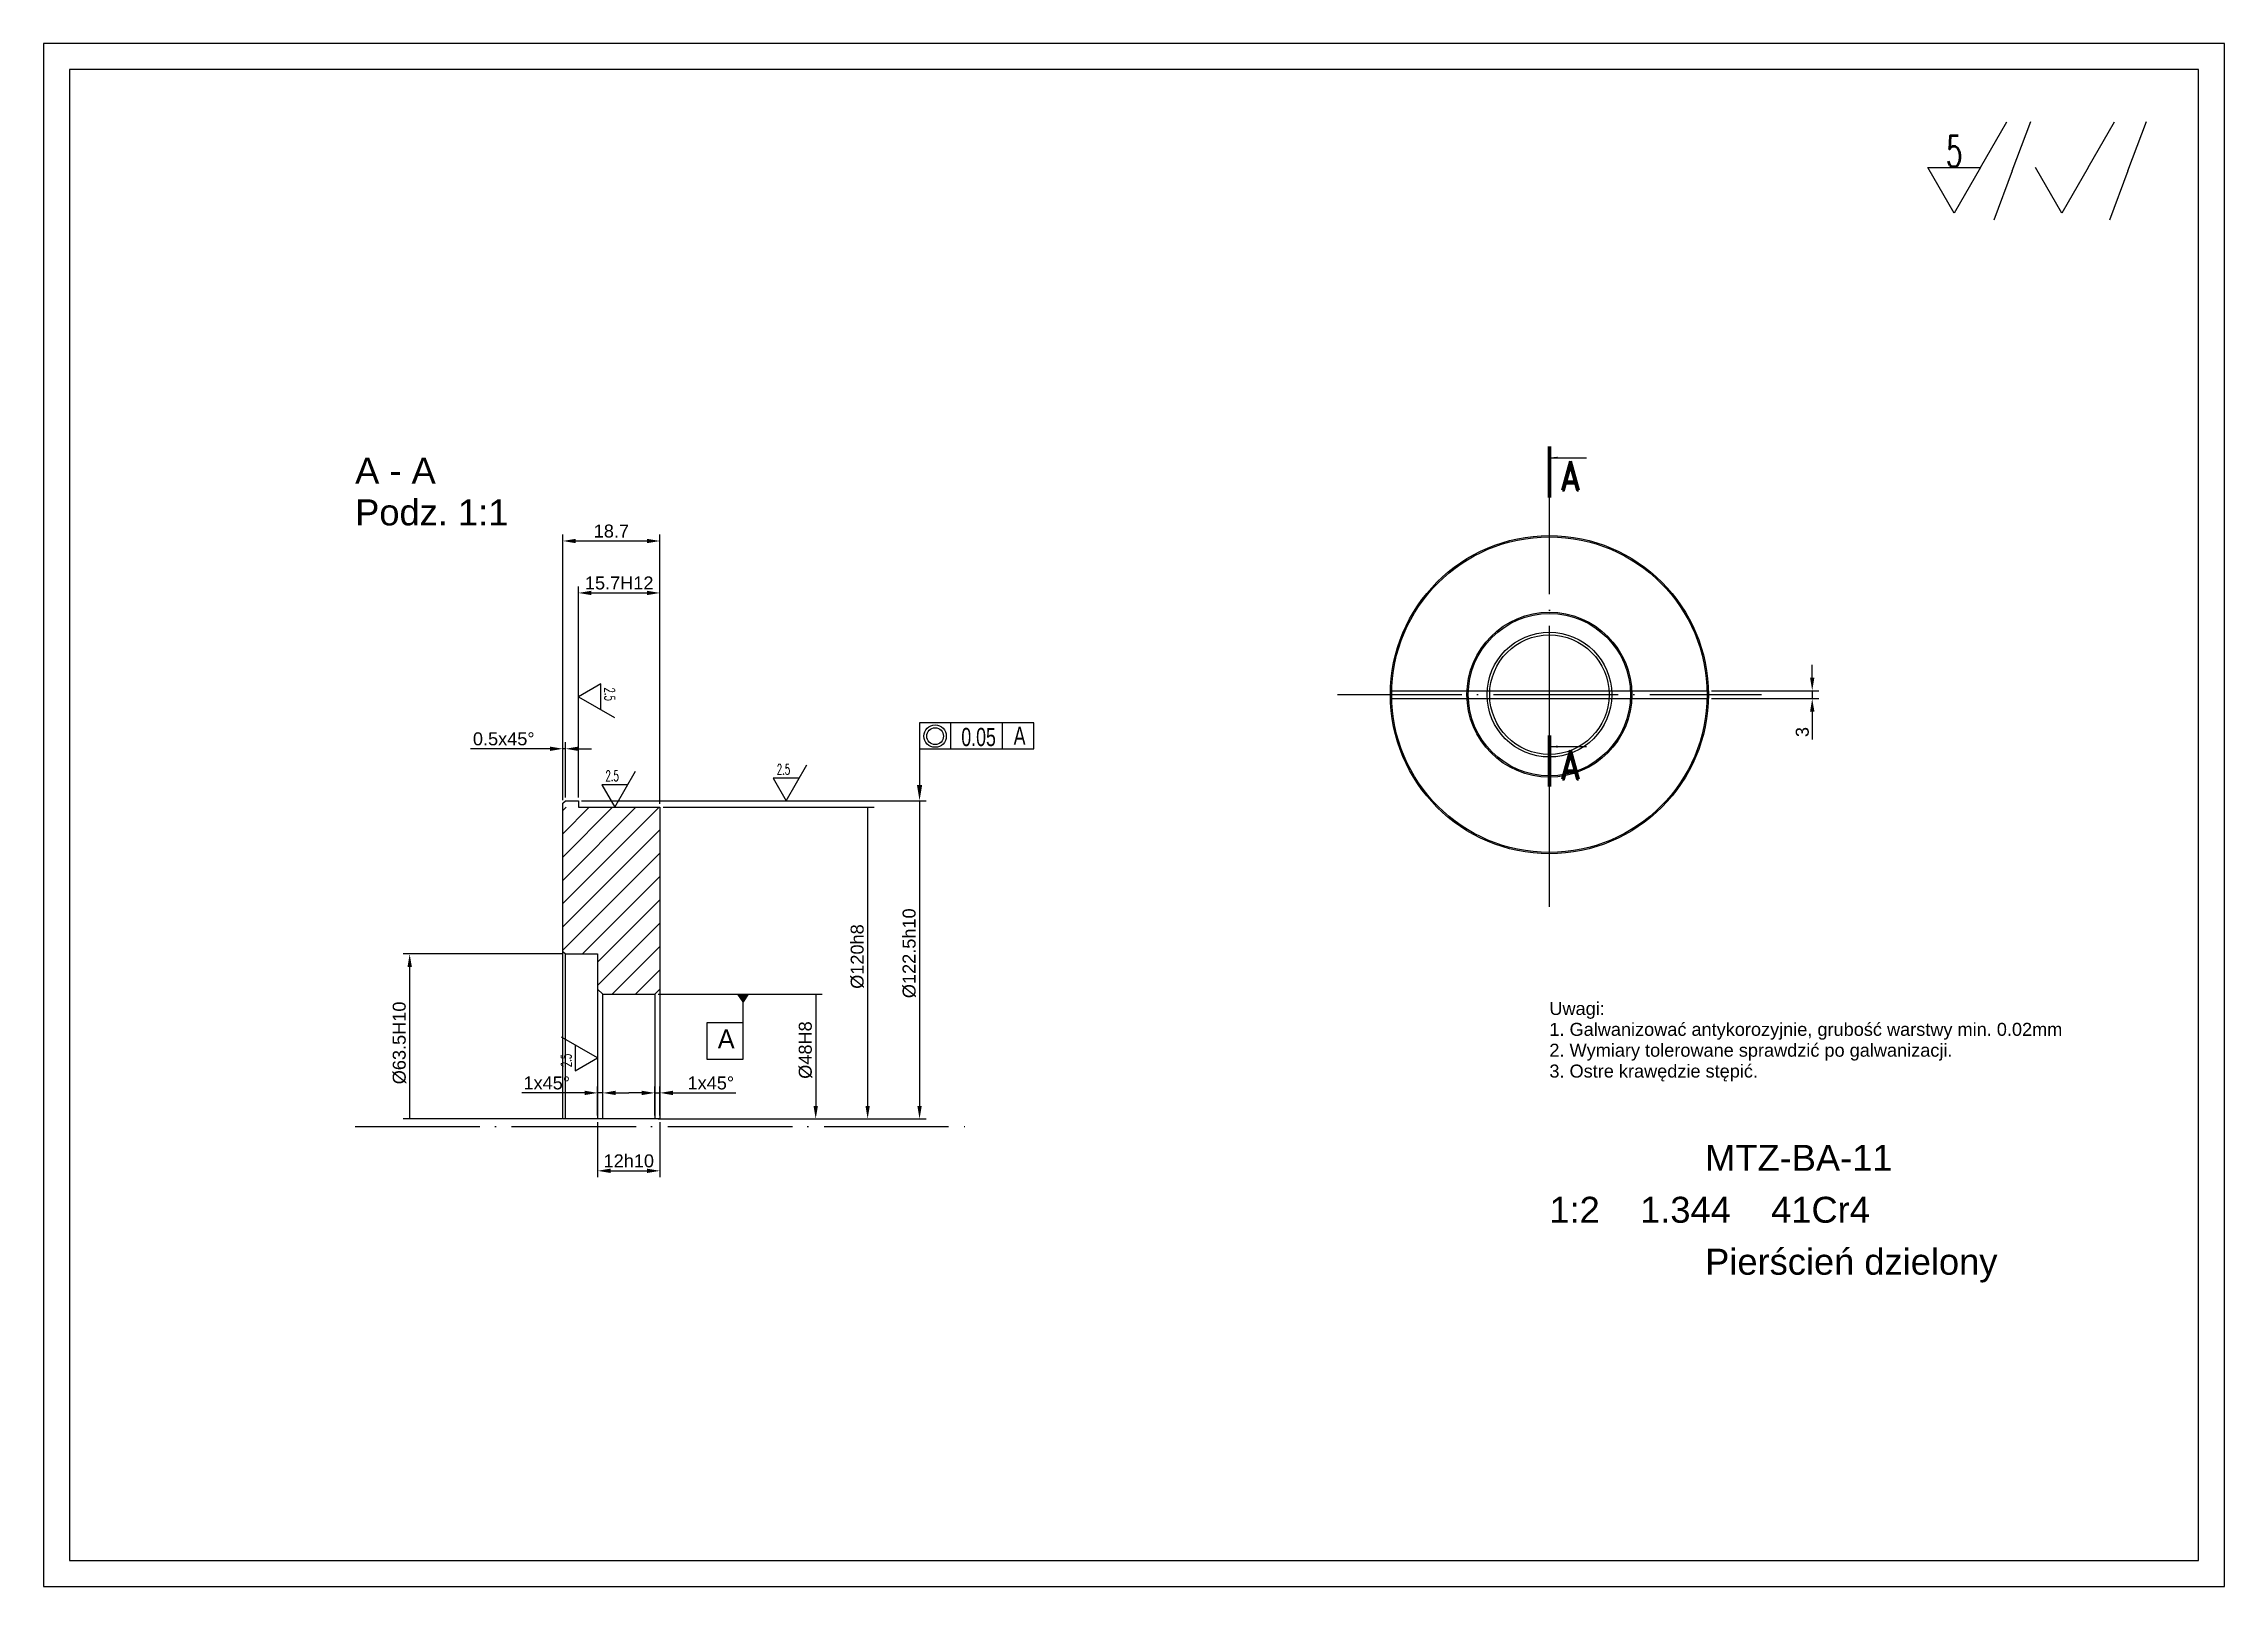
# Model space of a CAD drawing. Header units: millimetres. Extents: x 0 to 420, y 0 to 297.
import ezdxf
from ezdxf.enums import TextEntityAlignment as Align

# ---------------------------------------------------------------- set-up
doc = ezdxf.new("R2010")
doc.units = ezdxf.units.MM
doc.linetypes.add('ACAD_ISO04W100', pattern=[30, 24, -3, 0, -3])
for name, color, linetype in [('1', 7, 'ACAD_ISO04W100'), ('2', 3, 'Continuous'), ('3', 2, 'Continuous'), ('GR', 92, 'Continuous')]:
    doc.layers.add(name, color=color, linetype=linetype)
doc.styles.add('ROMAND', font='romand', dxfattribs={"width": 0.8})
doc.styles.add('ROMANS', font='ROMANS', dxfattribs={"width": 0.6})
doc.styles.get("Standard").update_dxf_attribs({"font": 'arial.ttf'})
doc.styles.add('STANDART', font='txt')
doc.dimstyles.new('ISO-25', dxfattribs={"dimtxt": 2.5, "dimasz": 2.5, "dimexe": 1.25, "dimexo": 0.625, "dimtad": 1, "dimtxsty": 'Standard', "dimcen": 2.5, "dimadec": 0, "dimazin": 0, "dimtfac": 1, "dimtmove": 0, "dimatfit": 3, "dimfxl": 1, "dimarcsym": 0})

# ---------------------------------------------------------------- blocks, each defined once
blk = doc.blocks.new('*D1')
at = {"layer": '3', "color": 0, "lineweight": -2, "transparency": 16777216}
for p, q in [((340.62, 174.92), (340.62, 177.42)), ((321.25, 172.42), (341.88, 172.42)), ((340.62, 172.42), (340.62, 170.92)), ((321.25, 170.92), (341.88, 170.92)), ((340.62, 168.42), (340.62, 163.03))]:
    blk.add_line(p, q, dxfattribs=at)
at = {"layer": '3', "color": 0, "transparency": 16777216}
for points in [[(340.21, 174.92), (341.04, 174.92), (340.62, 172.42)], [(340.21, 168.42), (341.04, 168.42), (340.62, 170.92)]]:
    blk.add_solid(points, dxfattribs=at)
at = {"layer": 'Defpoints', "color": 0, "transparency": 16777216}
for p in [(320.62, 172.42), (320.62, 170.92), (340.62, 170.92)]:
    blk.add_point(p, dxfattribs=at)
at = {"layer": '3', "color": 0, "transparency": 16777216, "insert": (338.72, 164.47), "char_height": 2.5, "attachment_point": 5, "rotation": 90}
blk.add_mtext('3', dxfattribs=at)
blk = doc.blocks.new('*D3')
at = {"layer": '3', "color": 0, "lineweight": -2, "transparency": 16777216}
for p, q in [((99.88, 121.75), (69.25, 121.75)), ((70.5, 90), (70.5, 119.25)), ((99.88, 90), (69.25, 90))]:
    blk.add_line(p, q, dxfattribs=at)
at = {"layer": '3', "color": 0, "transparency": 16777216}
blk.add_solid([(70.08, 119.25), (70.92, 119.25), (70.5, 121.75)], dxfattribs=at)
at = {"layer": 'Defpoints', "color": 0, "transparency": 16777216}
for p in [(70.5, 121.75), (100.5, 121.75), (100.5, 90)]:
    blk.add_point(p, dxfattribs=at)
at = {"layer": '3', "color": 0, "transparency": 16777216, "insert": (68.53, 104.62), "char_height": 2.5, "attachment_point": 5, "rotation": 90}
blk.add_mtext('%%c63.5H10', dxfattribs=at)
blk = doc.blocks.new('_None')
blk = doc.blocks.new('*D4')
at = {"layer": '3', "color": 0, "lineweight": -2, "transparency": 16777216}
for p, q in [((118.33, 114), (149.95, 114)), ((148.7, 114), (148.7, 92.5)), ((118.33, 90), (149.95, 90))]:
    blk.add_line(p, q, dxfattribs=at)
at = {"layer": '3', "color": 0, "transparency": 16777216}
blk.add_solid([(148.28, 92.5), (149.12, 92.5), (148.7, 90)], dxfattribs=at)
at = {"layer": 'Defpoints', "color": 0, "transparency": 16777216}
for p in [(117.7, 114), (117.7, 90), (148.7, 90)]:
    blk.add_point(p, dxfattribs=at)
at = {"layer": '3', "color": 0, "transparency": 16777216, "insert": (146.73, 103.25), "char_height": 2.5, "attachment_point": 5, "rotation": 90}
blk.add_mtext('%%c48H8', dxfattribs=at)
blk = doc.blocks.new('*D5')
at = {"layer": '3', "color": 0, "lineweight": -2, "transparency": 16777216}
for p, q in [((119.33, 150), (159.95, 150)), ((158.7, 150), (158.7, 92.5)), ((119.33, 90), (159.95, 90))]:
    blk.add_line(p, q, dxfattribs=at)
at = {"layer": '3', "color": 0, "transparency": 16777216}
blk.add_solid([(158.28, 92.5), (159.12, 92.5), (158.7, 90)], dxfattribs=at)
at = {"layer": 'Defpoints', "color": 0, "transparency": 16777216}
for p in [(118.7, 150), (118.7, 90), (158.7, 90)]:
    blk.add_point(p, dxfattribs=at)
at = {"layer": '3', "color": 0, "transparency": 16777216, "insert": (156.73, 121.25), "char_height": 2.5, "attachment_point": 5, "rotation": 90}
blk.add_mtext('%%c120h8', dxfattribs=at)
blk = doc.blocks.new('*D6')
at = {"layer": '3', "color": 0, "lineweight": -2, "transparency": 16777216}
for p, q in [((103.62, 151.25), (169.95, 151.25)), ((168.7, 151.25), (168.7, 92.5)), ((119.33, 90), (169.95, 90))]:
    blk.add_line(p, q, dxfattribs=at)
at = {"layer": '3', "color": 0, "transparency": 16777216}
blk.add_solid([(168.28, 92.5), (169.12, 92.5), (168.7, 90)], dxfattribs=at)
at = {"layer": 'Defpoints', "color": 0, "transparency": 16777216}
for p in [(103, 151.25), (118.7, 90), (168.7, 90)]:
    blk.add_point(p, dxfattribs=at)
at = {"layer": '3', "color": 0, "transparency": 16777216, "insert": (166.73, 121.88), "char_height": 2.5, "attachment_point": 5, "rotation": 90}
blk.add_mtext('%%c122.5h10', dxfattribs=at)
blk = doc.blocks.new('*D7')
at = {"layer": '3', "color": 0, "lineweight": -2, "transparency": 16777216}
for p, q in [((106.7, 89.38), (106.7, 78.75)), ((118.7, 89.38), (118.7, 78.75)), ((109.2, 80), (116.2, 80))]:
    blk.add_line(p, q, dxfattribs=at)
at = {"layer": '3', "color": 0, "transparency": 16777216}
for points in [[(109.2, 80.42), (109.2, 79.58), (106.7, 80)], [(116.2, 80.42), (116.2, 79.58), (118.7, 80)]]:
    blk.add_solid(points, dxfattribs=at)
at = {"layer": 'Defpoints', "color": 0, "transparency": 16777216}
for p in [(106.7, 90), (118.7, 90), (118.7, 80)]:
    blk.add_point(p, dxfattribs=at)
at = {"layer": '3', "color": 0, "transparency": 16777216, "insert": (112.7, 81.9), "char_height": 2.5, "attachment_point": 5}
blk.add_mtext('12h10', dxfattribs=at)
blk = doc.blocks.new('*D8')
at = {"layer": '3', "color": 0, "lineweight": -2, "transparency": 16777216}
for p, q in [((100, 151.38), (100, 202.5)), ((118.7, 150.62), (118.7, 202.5)), ((102.5, 201.25), (116.2, 201.25))]:
    blk.add_line(p, q, dxfattribs=at)
at = {"layer": '3', "color": 0, "transparency": 16777216}
for points in [[(102.5, 201.67), (102.5, 200.83), (100, 201.25)], [(116.2, 201.67), (116.2, 200.83), (118.7, 201.25)]]:
    blk.add_solid(points, dxfattribs=at)
at = {"layer": 'Defpoints', "color": 0, "transparency": 16777216}
for p in [(118.7, 201.25), (100, 150.75), (118.7, 150)]:
    blk.add_point(p, dxfattribs=at)
at = {"layer": '3', "color": 0, "transparency": 16777216, "insert": (109.35, 203.15), "char_height": 2.5, "attachment_point": 5}
blk.add_mtext('18.7', dxfattribs=at)
blk = doc.blocks.new('*D9')
at = {"layer": '3', "color": 0, "lineweight": -2, "transparency": 16777216}
for p, q in [((103, 151.88), (103, 192.5)), ((105.5, 191.25), (116.2, 191.25)), ((118.7, 150.62), (118.7, 192.5))]:
    blk.add_line(p, q, dxfattribs=at)
at = {"layer": '3', "color": 0, "transparency": 16777216}
for points in [[(105.5, 191.67), (105.5, 190.83), (103, 191.25)], [(116.2, 191.67), (116.2, 190.83), (118.7, 191.25)]]:
    blk.add_solid(points, dxfattribs=at)
at = {"layer": 'Defpoints', "color": 0, "transparency": 16777216}
for p in [(118.7, 191.25), (103, 151.25), (118.7, 150)]:
    blk.add_point(p, dxfattribs=at)
at = {"layer": '3', "color": 0, "transparency": 16777216, "insert": (110.85, 193.15), "char_height": 2.5, "attachment_point": 5}
blk.add_mtext('15.7H12', dxfattribs=at)
blk = doc.blocks.new('*D10')
at = {"layer": '3', "color": 0, "lineweight": -2, "transparency": 16777216}
for p, q in [((97.5, 161.25), (82.24, 161.25)), ((100, 151.38), (100, 162.5)), ((100.5, 161.25), (100, 161.25)), ((100.5, 151.88), (100.5, 162.5)), ((103, 161.25), (105.5, 161.25))]:
    blk.add_line(p, q, dxfattribs=at)
at = {"layer": '3', "color": 0, "transparency": 16777216}
for points in [[(97.5, 161.67), (97.5, 160.83), (100, 161.25)], [(103, 161.67), (103, 160.83), (100.5, 161.25)]]:
    blk.add_solid(points, dxfattribs=at)
at = {"layer": 'Defpoints', "color": 0, "transparency": 16777216}
for p in [(100, 161.25), (100.5, 151.25), (100, 150.75)]:
    blk.add_point(p, dxfattribs=at)
at = {"layer": '3', "color": 0, "transparency": 16777216, "insert": (88.62, 163.15), "char_height": 2.5, "attachment_point": 5}
blk.add_mtext('0.5x45%%d', dxfattribs=at)
blk = doc.blocks.new('*D11')
at = {"layer": '3', "color": 0, "lineweight": -2, "transparency": 16777216}
for p, q in [((104.2, 95), (92.09, 95)), ((106.7, 90.62), (106.7, 96.25)), ((107.7, 95), (106.7, 95)), ((107.7, 90.62), (107.7, 96.25)), ((110.2, 95), (112.7, 95))]:
    blk.add_line(p, q, dxfattribs=at)
at = {"layer": '3', "color": 0, "transparency": 16777216}
for points in [[(104.2, 95.42), (104.2, 94.58), (106.7, 95)], [(110.2, 95.42), (110.2, 94.58), (107.7, 95)]]:
    blk.add_solid(points, dxfattribs=at)
at = {"layer": 'Defpoints', "color": 0, "transparency": 16777216}
for p in [(106.7, 95), (106.7, 90), (107.7, 90)]:
    blk.add_point(p, dxfattribs=at)
at = {"layer": '3', "color": 0, "transparency": 16777216, "insert": (96.9, 96.9), "char_height": 2.5, "attachment_point": 5}
blk.add_mtext('1x45%%d', dxfattribs=at)
blk = doc.blocks.new('*D12')
at = {"layer": '3', "color": 0, "lineweight": -2, "transparency": 16777216}
for p, q in [((115.2, 95), (112.7, 95)), ((117.7, 90.62), (117.7, 96.25)), ((117.7, 95), (118.7, 95)), ((118.7, 90.62), (118.7, 96.25)), ((121.2, 95), (133.31, 95))]:
    blk.add_line(p, q, dxfattribs=at)
at = {"layer": '3', "color": 0, "transparency": 16777216}
for points in [[(115.2, 95.42), (115.2, 94.58), (117.7, 95)], [(121.2, 95.42), (121.2, 94.58), (118.7, 95)]]:
    blk.add_solid(points, dxfattribs=at)
at = {"layer": 'Defpoints', "color": 0, "transparency": 16777216}
for p in [(118.7, 95), (117.7, 90), (118.7, 90)]:
    blk.add_point(p, dxfattribs=at)
at = {"layer": '3', "color": 0, "transparency": 16777216, "insert": (128.5, 96.9), "char_height": 2.5, "attachment_point": 5}
blk.add_mtext('1x45%%d', dxfattribs=at)
blk = doc.blocks.new('strz')
at = {"layer": 'GR', "color": 2}
blk.add_solid([(-0.29, -2.3), (0.27, -2.31), (0, 0)], dxfattribs=at)
blk = doc.blocks.new('a2')
blk.add_line((0, -3.08), (10.18, -3.08))
at = {"const_width": 1}
blk.add_lwpolyline([(0, 0), (0, -14.1)], dxfattribs=at)
at = {"rotation": 90}
blk.add_blockref('strz', (0, -3.08), dxfattribs=at)
at = {"style": 'ROMAND', "width": 0.8}
blk.add_text('A', height=8, dxfattribs=at).set_placement((3.08, -12.04))
blk = doc.blocks.new('przekr')
blk.add_blockref('a2', (0, 3.08))
blk = doc.blocks.new('tol_wym_005')
for p, q in [((-0.01, 14.99), (-0.01, 9.99)), ((21.99, 14.99), (-0.01, 14.99)), ((-0.01, 14.99), (-0.01, 2.99)), ((5.99, 14.99), (5.99, 9.99)), ((15.99, 9.99), (15.99, 14.99)), ((21.99, 9.99), (21.99, 14.99)), ((-0.01, 9.99), (21.99, 9.99))]:
    blk.add_line(p, q)
for radius in [2.15, 1.61]:
    blk.add_circle((3, 12.43), radius)
at = {"color": 0, "linetype": 'ByBlock'}
blk.add_solid([(0.5, 3), (-0.5, 3), (0, 0)], dxfattribs=at)
at = {"layer": 'Defpoints', "color": 0, "linetype": 'ByBlock'}
for p in [(-0.03, 14.9), (21.98, 14.9)]:
    blk.add_point(p, dxfattribs=at)
at = {"width": 0.7}
for s, p in [('0.05', (11.37, 10.52)), ('A', (19.27, 10.76))]:
    blk.add_text(s, height=3.5, dxfattribs=at).set_placement(p, align=Align.CENTER)
blk = doc.blocks.new('blok_tol_wym005')
blk.add_blockref('tol_wym_005', (0, 0))
blk = doc.blocks.new('*X18')
at = {"color": 0}
for p, q in [((154.51, 105.99), (156.49, 105.99)), ((154.51, 105.98), (156.49, 105.98)), ((154.52, 105.97), (156.48, 105.97)), ((154.53, 105.96), (156.47, 105.96)), ((154.53, 105.95), (156.47, 105.95)), ((154.54, 105.94), (156.46, 105.94)), ((154.55, 105.93), (156.45, 105.93)), ((154.55, 105.92), (156.45, 105.92)), ((154.56, 105.91), (156.44, 105.91)), ((154.57, 105.9), (156.43, 105.9)), ((154.57, 105.89), (156.43, 105.89)), ((154.58, 105.88), (156.42, 105.88)), ((154.59, 105.87), (156.41, 105.87)), ((154.59, 105.86), (156.41, 105.86)), ((154.6, 105.85), (156.4, 105.85)), ((154.61, 105.84), (156.39, 105.84)), ((154.61, 105.83), (156.39, 105.83)), ((154.62, 105.82), (156.38, 105.82)), ((154.63, 105.81), (156.37, 105.81)), ((154.63, 105.8), (156.37, 105.8)), ((154.64, 105.79), (156.36, 105.79)), ((154.65, 105.78), (156.35, 105.78)), ((154.65, 105.77), (156.35, 105.77)), ((154.66, 105.76), (156.34, 105.76)), ((154.67, 105.75), (156.33, 105.75)), ((154.67, 105.74), (156.33, 105.74)), ((154.68, 105.73), (156.32, 105.73)), ((154.69, 105.72), (156.31, 105.72)), ((154.69, 105.71), (156.31, 105.71)), ((154.7, 105.7), (156.3, 105.7)), ((154.71, 105.69), (156.29, 105.69)), ((154.71, 105.68), (156.29, 105.68)), ((154.72, 105.67), (156.28, 105.67)), ((154.73, 105.66), (156.27, 105.66)), ((154.73, 105.65), (156.27, 105.65)), ((154.74, 105.64), (156.26, 105.64)), ((154.75, 105.63), (156.25, 105.63)), ((154.75, 105.62), (156.25, 105.62)), ((154.76, 105.61), (156.24, 105.61)), ((154.77, 105.6), (156.23, 105.6)), ((154.77, 105.59), (156.23, 105.59)), ((154.78, 105.58), (156.22, 105.58)), ((154.79, 105.57), (156.21, 105.57)), ((154.79, 105.56), (156.21, 105.56)), ((154.8, 105.55), (156.2, 105.55)), ((154.81, 105.54), (156.19, 105.54)), ((154.81, 105.53), (156.19, 105.53)), ((154.82, 105.52), (156.18, 105.52)), ((154.83, 105.51), (156.17, 105.51)), ((154.83, 105.5), (156.17, 105.5)), ((154.84, 105.49), (156.16, 105.49)), ((154.85, 105.48), (156.15, 105.48)), ((154.85, 105.47), (156.15, 105.47)), ((154.86, 105.46), (156.14, 105.46)), ((154.87, 105.45), (156.13, 105.45)), ((154.87, 105.44), (156.13, 105.44)), ((154.88, 105.43), (156.12, 105.43)), ((154.89, 105.42), (156.11, 105.42)), ((154.89, 105.41), (156.11, 105.41)), ((154.9, 105.4), (156.1, 105.4)), ((154.91, 105.39), (156.09, 105.39)), ((154.91, 105.38), (156.09, 105.38)), ((154.92, 105.37), (156.08, 105.37)), ((154.93, 105.36), (156.07, 105.36)), ((154.93, 105.35), (156.07, 105.35)), ((154.94, 105.34), (156.06, 105.34)), ((154.95, 105.33), (156.05, 105.33)), ((154.95, 105.32), (156.05, 105.32)), ((154.96, 105.31), (156.04, 105.31)), ((154.97, 105.3), (156.03, 105.3)), ((154.97, 105.29), (156.03, 105.29)), ((154.98, 105.28), (156.02, 105.28)), ((154.99, 105.27), (156.01, 105.27)), ((154.99, 105.26), (156.01, 105.26)), ((155, 105.25), (156, 105.25)), ((155.01, 105.24), (155.99, 105.24)), ((155.01, 105.23), (155.99, 105.23)), ((155.02, 105.22), (155.98, 105.22)), ((155.03, 105.21), (155.97, 105.21)), ((155.03, 105.2), (155.97, 105.2)), ((155.04, 105.19), (155.96, 105.19)), ((155.05, 105.18), (155.95, 105.18)), ((155.05, 105.17), (155.95, 105.17)), ((155.06, 105.16), (155.94, 105.16)), ((155.07, 105.15), (155.93, 105.15)), ((155.07, 105.14), (155.93, 105.14)), ((155.08, 105.13), (155.92, 105.13)), ((155.09, 105.12), (155.91, 105.12)), ((155.09, 105.11), (155.91, 105.11)), ((155.1, 105.1), (155.9, 105.1)), ((155.11, 105.09), (155.89, 105.09)), ((155.11, 105.08), (155.89, 105.08)), ((155.12, 105.07), (155.88, 105.07)), ((155.13, 105.06), (155.87, 105.06)), ((155.13, 105.05), (155.87, 105.05)), ((155.14, 105.04), (155.86, 105.04)), ((155.15, 105.03), (155.85, 105.03)), ((155.15, 105.02), (155.85, 105.02)), ((155.16, 105.01), (155.84, 105.01)), ((155.17, 105), (155.83, 105)), ((155.17, 104.99), (155.83, 104.99)), ((155.18, 104.98), (155.82, 104.98)), ((155.19, 104.97), (155.81, 104.97)), ((155.19, 104.96), (155.81, 104.96)), ((155.2, 104.95), (155.8, 104.95)), ((155.21, 104.94), (155.79, 104.94)), ((155.21, 104.93), (155.79, 104.93)), ((155.22, 104.92), (155.78, 104.92)), ((155.23, 104.91), (155.77, 104.91)), ((155.23, 104.9), (155.77, 104.9)), ((155.24, 104.89), (155.76, 104.89)), ((155.25, 104.88), (155.75, 104.88)), ((155.25, 104.87), (155.75, 104.87)), ((155.26, 104.86), (155.74, 104.86)), ((155.27, 104.85), (155.73, 104.85)), ((155.27, 104.84), (155.73, 104.84)), ((155.28, 104.83), (155.72, 104.83)), ((155.29, 104.82), (155.71, 104.82)), ((155.29, 104.81), (155.71, 104.81)), ((155.3, 104.8), (155.7, 104.8)), ((155.31, 104.79), (155.69, 104.79)), ((155.31, 104.78), (155.69, 104.78)), ((155.32, 104.77), (155.68, 104.77)), ((155.33, 104.76), (155.67, 104.76)), ((155.33, 104.75), (155.67, 104.75)), ((155.34, 104.74), (155.66, 104.74)), ((155.35, 104.73), (155.65, 104.73)), ((155.35, 104.72), (155.65, 104.72)), ((155.36, 104.71), (155.64, 104.71)), ((155.37, 104.7), (155.63, 104.7)), ((155.37, 104.69), (155.63, 104.69)), ((155.38, 104.68), (155.62, 104.68)), ((155.39, 104.67), (155.61, 104.67)), ((155.39, 104.66), (155.61, 104.66)), ((155.4, 104.65), (155.6, 104.65)), ((155.41, 104.64), (155.59, 104.64)), ((155.41, 104.63), (155.59, 104.63)), ((155.42, 104.62), (155.58, 104.62)), ((155.43, 104.61), (155.57, 104.61)), ((155.43, 104.6), (155.57, 104.6)), ((155.44, 104.59), (155.56, 104.59)), ((155.45, 104.58), (155.55, 104.58)), ((155.45, 104.57), (155.55, 104.57)), ((155.46, 104.56), (155.54, 104.56)), ((155.47, 104.55), (155.53, 104.55)), ((155.47, 104.54), (155.53, 104.54)), ((155.48, 104.53), (155.52, 104.53)), ((155.49, 104.52), (155.51, 104.52)), ((155.49, 104.51), (155.51, 104.51))]:
    blk.add_line(p, q, dxfattribs=at)
blk = doc.blocks.new('baza_a')
blk.add_line((1, -5.5), (1, -1.5))
blk.add_lwpolyline([(1, -1.5), (0, 0), (2, 0), (1, -1.5)])
blk.add_lwpolyline([(1, -12.5), (1, -5.5), (-6, -5.5), (-6, -12.5)], close=True)
blk.add_blockref('*X18', (-154.5, -106))
at = {"style": 'STANDART'}
blk.add_text('A', height=3.66, dxfattribs=at).set_placement((-3.87, -10.44))
blk = doc.blocks.new('bazaA')
blk.add_blockref('baza_a', (-2, 0))
blk = doc.blocks.new('chrop25')
for p, q in [((2.5, 4.33), (-2.5, 4.33)), ((-2.5, 4.33), (0, 0)), ((0, 0), (4, 6.93))]:
    blk.add_line(p, q)
at = {"style": 'ROMANS', "width": 0.6}
blk.add_text('2.5', height=2, dxfattribs=at).set_placement((-1.79, 5.04))
blk = doc.blocks.new('chzb_5')
for p, q in [((5.08, 8.79), (10.15, 17.58)), ((11.2, 8.14), (14.77, 17.64)), ((25.81, 8.79), (30.88, 17.58)), ((33.48, 8.14), (37.05, 17.64)), ((0, 0), (-5.08, 8.79)), ((-5.08, 8.79), (5.08, 8.79)), ((5.08, 8.79), (0, 0)), ((20.73, 0), (15.65, 8.79)), ((25.81, 8.79), (20.73, 0)), ((11.2, 8.14), (7.62, -1.36)), ((33.48, 8.14), (29.9, -1.36))]:
    blk.add_line(p, q)
at = {"style": 'ROMANS', "width": 0.6}
blk.add_text('5', height=6, dxfattribs=at).set_placement((-1.52, 8.89))
blk = doc.blocks.new('chrop')
blk.add_blockref('chzb_5', (-37.05, -17.64))

msp = doc.modelspace()

# ---------------------------------------------------------------- hatches: boundary and pattern name
at = {"layer": '2'}
h = msp.add_hatch(dxfattribs=at)
h.set_pattern_fill('ANSI31', color=256)
h.paths.add_polyline_path([(118.7, 150), (100, 150), (100, 122.25), (100.5, 121.75), (106.7, 121.75), (106.7, 115), (107.7, 114), (117.7, 114), (118.7, 115)])

# ---------------------------------------------------------------- linework, layer by layer
for points in [[(0, 0), (420, 0), (420, 297), (0, 297)], [(5, 5), (415, 5), (415, 292), (5, 292)]]:
    msp.add_lwpolyline(points, close=True)
for points in [[(259.375, 172.417), (320.625, 172.417)], [(259.375, 170.917), (320.625, 170.917)], [(100, 90), (100, 150.75), (100.5, 151.25), (103, 151.25), (103, 150), (118.7, 150), (118.7, 90), (100, 90)], [(100, 122.25), (100.5, 121.75)], [(100.5, 90), (100.5, 121.75), (106.7, 121.75), (106.7, 90)], [(106.7, 115), (107.7, 114)], [(107.7, 90), (107.7, 114), (117.7, 114), (117.7, 90)], [(118.7, 115), (117.7, 114)]]:
    msp.add_lwpolyline(points)
for radius in [30.625, 30.375, 15.875, 15.625, 12, 11.5]:
    msp.add_circle((290, 171.667), radius)
at = {"layer": '1'}
for points in [[(290, 130.833), (290, 212.5)], [(249.167, 171.667), (330.833, 171.667)], [(60, 88.5), (178.7, 88.5)]]:
    msp.add_lwpolyline(points, dxfattribs=at)

# ---------------------------------------------------------------- block references
at = {"layer": '3'}
for name, p in [('chrop', (405, 282)), ('blok_tol_wym005', (168.7, 151.25)), ('chrop25', (110, 150)), ('chrop25', (143, 151.25)), ('bazaA', (135.7, 114))]:
    msp.add_blockref(name, p, dxfattribs=at)
at = {"layer": '3', "xscale": 0.7, "yscale": 0.7, "zscale": 0.7}
for p in [(290, 217.292), (290, 161.667)]:
    msp.add_blockref('przekr', p, dxfattribs=at)
at = {"layer": '3'}
for p, rotation in [((103, 171.25), 270), ((106.7, 101.75), 90)]:
    msp.add_blockref('chrop25', p, dxfattribs=dict(at, rotation=rotation))

# ---------------------------------------------------------------- texts
for s, p in [('MTZ-BA-11', (320, 80)), ('Pierścień dzielony', (320, 60))]:
    msp.add_text(s, height=5).set_placement(p)
for s, height, p in [('A - A', 5, (60, 212.292)), ('Podz. 1:1', 5, (60, 204.26)), ('Uwagi:', 2.5, (290, 110)), ('1. Galwanizować antykorozyjnie, grubość warstwy min. 0.02mm', 2.5, (290, 105.984)), ('2. Wymiary tolerowane sprawdzić po galwanizacji.', 2.5, (290, 101.968)), ('3. Ostre krawędzie stępić.', 2.5, (290, 97.952)), ('1:2    1.344    41Cr4', 5, (290, 70))]:
    msp.add_text(s, height=height, dxfattribs=at).set_placement(p)

# ---------------------------------------------------------------- dimensions: what is measured, and where the dimension line sits
for base, p1, p2, text, picture, middle in [((118.7, 201.25), (100, 150.75), (118.7, 150), '18.7', '*D8', (109.35, 203.151)), ((118.7, 191.25), (103, 151.25), (118.7, 150), '15.7H12', '*D9', (110.85, 193.151)), ((100, 161.25), (100.5, 151.25), (100, 150.75), '0.5x45%%d', '*D10', (88.622, 163.151)), ((106.7, 95), (107.7, 90), (106.7, 90), '1x45%%d', '*D11', (96.896, 96.901)), ((118.7, 95), (117.7, 90), (118.7, 90), '1x45%%d', '*D12', (128.504, 96.901)), ((118.7, 80), (106.7, 90), (118.7, 90), '12h10', '*D7', (112.7, 81.901))]:
    dim = msp.add_linear_dim(base=base, p1=p1, p2=p2, text=text, dimstyle='ISO-25', override={"dimblk1": 'None'}, dxfattribs=at)
    dim.commit()
    dim.dimension.update_dxf_attribs({"geometry": picture, "text_midpoint": middle})
dim = msp.add_linear_dim(base=(340.625, 170.917), p1=(320.625, 172.417), p2=(320.625, 170.917), angle=90, text='3', dimstyle='ISO-25', dxfattribs=at)
dim.commit()
dim.dimension.update_dxf_attribs({"geometry": '*D1', "text_midpoint": (338.723, 164.473)})
for base, p1, p2, text, picture, middle in [((168.7, 90), (103, 151.25), (118.7, 90), '%%c122.5h10', '*D6', (166.729, 121.875)), ((158.7, 90), (118.7, 150), (118.7, 90), '%%c120h8', '*D5', (156.729, 121.25)), ((70.5, 121.75), (100.5, 90), (100.5, 121.75), '%%c63.5H10', '*D3', (68.529, 104.625)), ((148.7, 90), (117.7, 114), (117.7, 90), '%%c48H8', '*D4', (146.729, 103.25))]:
    dim = msp.add_linear_dim(base=base, p1=p1, p2=p2, angle=90, text=text, dimstyle='ISO-25', override={"dimblk1": 'None', "dimsah": 1}, dxfattribs=at)
    dim.commit()
    dim.dimension.update_dxf_attribs({"geometry": picture, "text_midpoint": middle})

doc.saveas('drawing.dxf')
